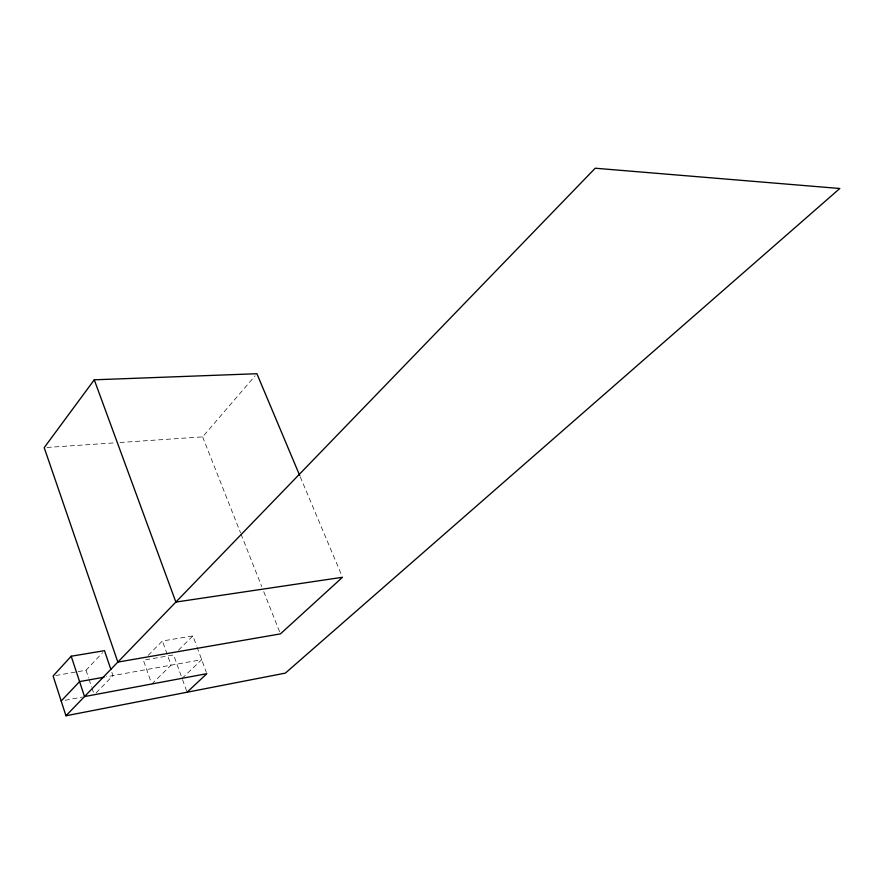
<?xml version="1.0" encoding="UTF-8"?>
<svg xmlns="http://www.w3.org/2000/svg" width="884" height="884" viewBox="0 0 884 884"><rect width="100%" height="100%" fill="white"/><g stroke="black" fill="none" stroke-linecap="round" stroke-linejoin="round"><path stroke-width="0.66" stroke-dasharray="4.42 3.31" d="M119.97 442.497L202.635 436.873L255.122 375.799M78.135 671.619L86.035 670.238L102.632 652.624M96.102 692.912L112.975 675.597L111.693 671.862M148.136 655.409L162.402 640.999L192.911 635.905L196.602 645.917M178.435 650.182L192.911 635.905M151.75 684.061L171.076 665.166L162.402 640.999M182.071 678.393L201.674 659.674L106.29 676.801M65.151 700.272L82.334 697.056M55.736 675.531L76.809 671.851M46.951 447.459L114.456 442.873M300.228 476.774L341.964 576.003M202.635 436.873L240.514 532.82M241.023 534.102L261.73 586.556M263.752 591.672L279.919 632.612M197.066 647.165L206.37 672.415M181.187 675.928L173.618 654.934L143.385 660.215L150.877 681.553M182.524 679.652L186.612 690.968M86.035 670.238L88.621 678.006M89.052 679.299L91.638 687.067M92.069 688.36L93.361 692.238"/><path stroke-width="1.33" d="M94.268 379.811L44.2 447.647L117.837 662.094L280.427 633.883L342.495 577.274L175.872 602.07L94.268 379.811L256.901 373.722L299.698 475.504M110.854 669.365L104.478 650.668L71.195 656.226L53.106 675.995L65.957 715.775L285.366 673.111L839.8 188.502L595.219 168.225L65.957 715.775M61.184 701.012L79.571 681.597L103.992 677.21M187.065 692.227L206.834 673.685L84.521 696.57L71.195 656.226"/></g></svg>
